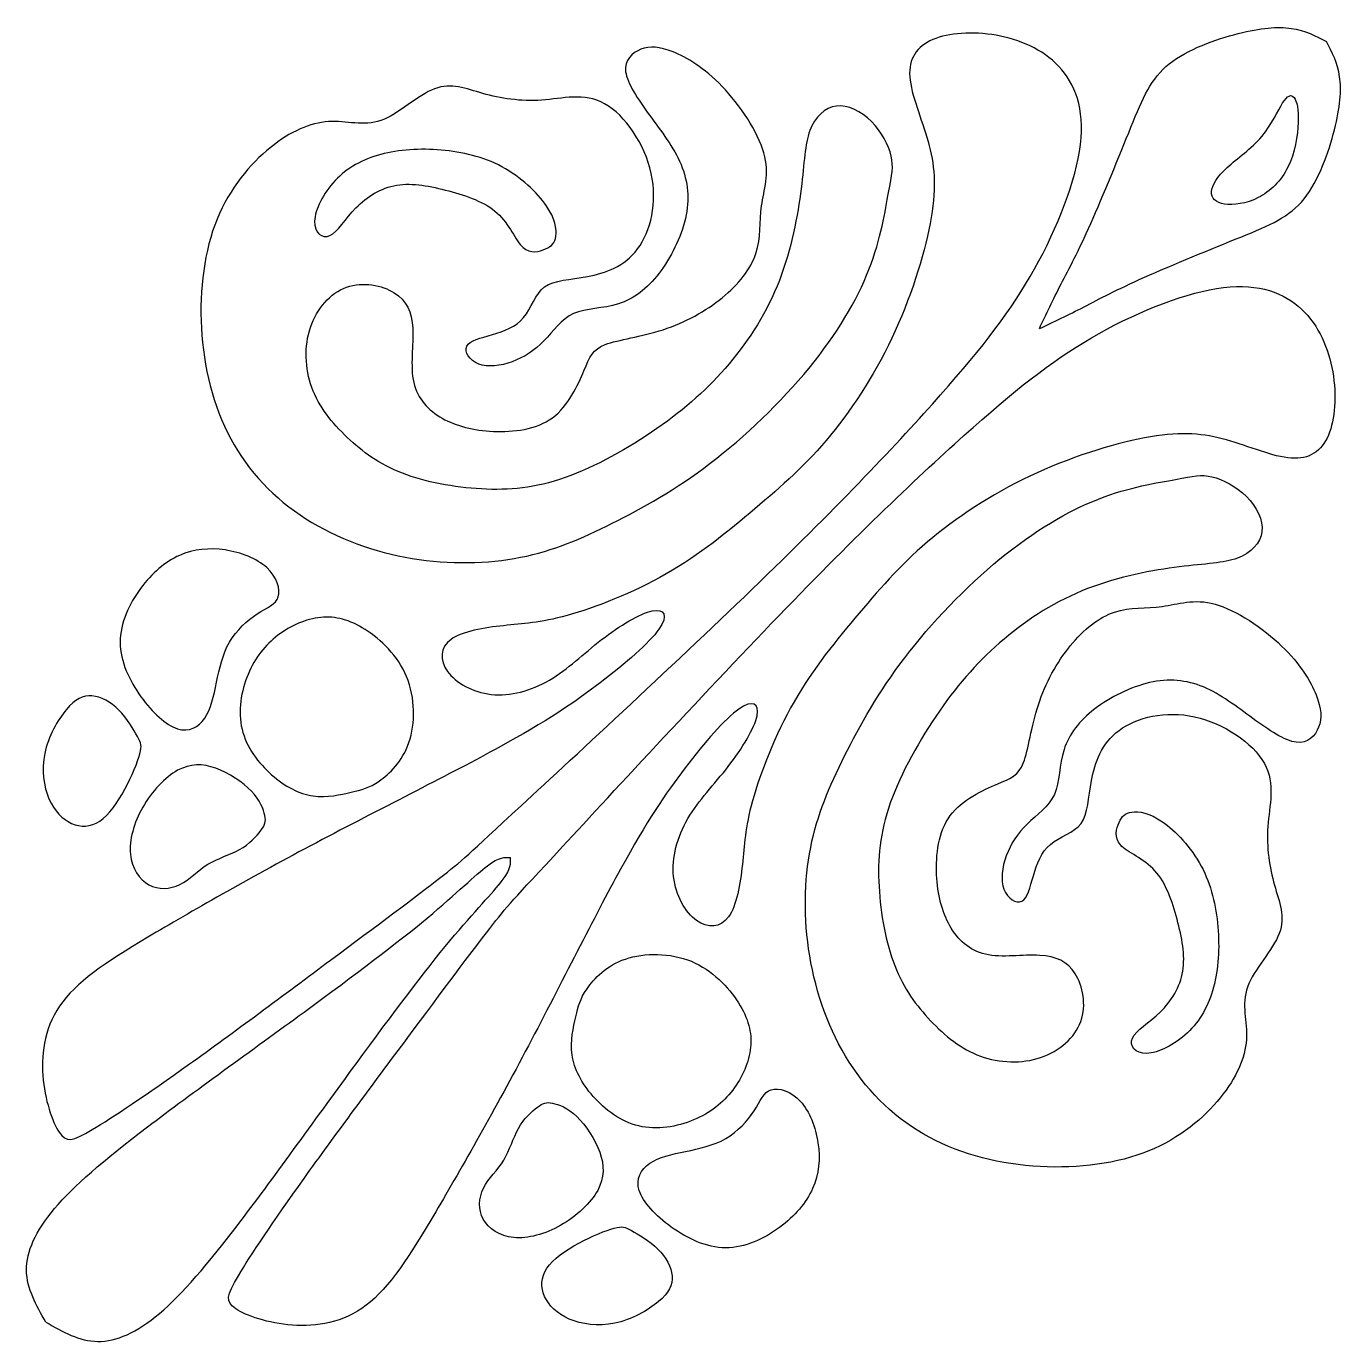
# Model space of a CAD drawing. Header units: millimetres. Extents: x 183 to 445, y 12 to 405.
# Drawn here: x 183.49 to 214.53, y 143.35 to 174.39 of the extents above; entities that cross this region are included whole.
import ezdxf

# ---------------------------------------------------------------- set-up
doc = ezdxf.new("R2010")
doc.units = ezdxf.units.MM
doc.layers.add('Default', color=7, linetype='Continuous')
doc.layers.add('DV1_Layer_1', color=7, linetype='Continuous')

# ---------------------------------------------------------------- blocks, each defined once
blk = doc.blocks.new('SE')
at = {"layer": 'DV1_Layer_1', "color": 7, "linetype": 'Continuous'}
for points, knots in [([(193.242, 154.287), (192.709, 153.874), (191.759, 153.166), (190.671, 152.355), (189.583, 151.545), (188.357, 150.631), (187.342, 149.904), (186.326, 149.177), (185.52, 148.636), (185.046, 148.354), (184.571, 148.071), (184.427, 148.047), (184.264, 148.293), (184.102, 148.54), (183.922, 149.057), (183.88, 149.628), (183.838, 150.199), (183.934, 150.824), (184.348, 151.371), (184.763, 151.918), (185.496, 152.386), (186.554, 153.011), (187.612, 153.636), (188.994, 154.418), (190.473, 155.199), (191.951, 155.98), (193.526, 156.762), (194.644, 157.375), (195.762, 157.988), (196.423, 158.432), (197.03, 158.895), (197.637, 159.358), (198.19, 159.839), (198.418, 160.163), (198.647, 160.488), (198.55, 160.656), (198.262, 160.596), (197.973, 160.536), (197.492, 160.247), (197.066, 159.917), (196.639, 159.586), (196.267, 159.214), (195.834, 158.961), (195.401, 158.709), (194.908, 158.577), (194.463, 158.625), (194.019, 158.673), (193.622, 158.901), (193.43, 159.166), (193.237, 159.43), (193.261, 160.031), (194.295, 160.199), (194.752, 160.247), (195.209, 160.296), (195.605, 160.308), (196.255, 160.488), (196.904, 160.668), (197.805, 161.017), (198.592, 161.468), (199.38, 161.918), (200.053, 162.471), (200.684, 163.006), (201.315, 163.541), (201.904, 164.058), (202.469, 164.743), (203.034, 165.428), (203.575, 166.282), (204.416, 168.133), (204.717, 169.13), (204.843, 169.882), (204.969, 170.633), (204.921, 171.138), (204.771, 171.673), (204.621, 172.207), (204.368, 172.772), (204.338, 173.199), (204.308, 173.626), (204.5, 173.914), (204.879, 174.077), (205.258, 174.239), (205.822, 174.275), (206.376, 174.179), (206.928, 174.083), (207.469, 173.854), (207.854, 173.445), (208.239, 173.037), (208.467, 172.448), (208.365, 171.6), (208.263, 170.753), (207.83, 169.647), (207.283, 168.668), (206.736, 167.688), (206.075, 166.834), (205.065, 165.693), (204.056, 164.551), (202.697, 163.12), (200.797, 161.28), (198.897, 159.44), (196.455, 157.19), (195.175, 156.006), (193.894, 154.821), (193.776, 154.701), (193.242, 154.287)], [0, 0, 0, 0, 0.027778, 0.027778, 0.027778, 0.055556, 0.055556, 0.055556, 0.083333, 0.083333, 0.083333, 0.111111, 0.111111, 0.111111, 0.138889, 0.138889, 0.138889, 0.166667, 0.166667, 0.166667, 0.194444, 0.194444, 0.194444, 0.222222, 0.222222, 0.222222, 0.25, 0.25, 0.25, 0.277778, 0.277778, 0.277778, 0.305556, 0.305556, 0.305556, 0.333333, 0.333333, 0.333333, 0.361111, 0.361111, 0.361111, 0.388889, 0.388889, 0.388889, 0.416667, 0.416667, 0.416667, 0.444444, 0.444444, 0.444444, 0.472222, 0.5, 0.5, 0.5, 0.527778, 0.527778, 0.527778, 0.555556, 0.555556, 0.555556, 0.583333, 0.583333, 0.583333, 0.611111, 0.611111, 0.611111, 0.638889, 0.638889, 0.666667, 0.666667, 0.666667, 0.694444, 0.694444, 0.694444, 0.722222, 0.722222, 0.722222, 0.75, 0.75, 0.75, 0.777778, 0.777778, 0.777778, 0.805556, 0.805556, 0.805556, 0.833333, 0.833333, 0.833333, 0.861111, 0.861111, 0.861111, 0.888889, 0.888889, 0.888889, 0.916667, 0.916667, 0.916667, 0.944444, 0.944444, 0.944444, 1, 1, 1, 1]), ([(207.396, 167.256), (207.558, 167.599), (207.72, 167.941), (208.098, 168.68), (208.315, 169.076), (208.609, 169.737), (208.903, 170.397), (209.275, 171.322), (209.558, 172.013), (209.84, 172.704), (210.032, 173.16), (210.462, 173.505), (210.891, 173.851), (211.558, 174.085), (212.089, 174.22), (212.621, 174.355), (213.017, 174.391), (213.341, 174.343), (213.666, 174.295), (213.918, 174.163), (214.17, 174.031)], [0, 0, 0, 0, 0.125, 0.125, 0.25, 0.25, 0.25, 0.375, 0.375, 0.375, 0.5, 0.5, 0.5, 0.625, 0.625, 0.625, 0.75, 0.75, 0.75, 1, 1, 1, 1]), ([(203.837, 170.473), (203.762, 170.049), (203.66, 169.382), (203.375, 168.653), (203.09, 167.923), (202.621, 167.13), (201.3, 165.521), (200.447, 164.704), (199.63, 164.079), (198.814, 163.455), (198.033, 163.022), (197.312, 162.662), (196.591, 162.302), (195.931, 162.013), (195.153, 161.86), (194.375, 161.707), (193.48, 161.689), (192.595, 161.836), (191.709, 161.983), (190.832, 162.296), (190.087, 162.77), (189.343, 163.245), (188.73, 163.881), (188.313, 164.659), (187.895, 165.437), (187.673, 166.356), (187.622, 167.271), (187.571, 168.187), (187.691, 169.1), (187.991, 169.839), (188.292, 170.577), (188.772, 171.142), (189.246, 171.527), (189.721, 171.911), (190.189, 172.115), (190.619, 172.142), (191.048, 172.169), (191.439, 172.019), (191.859, 172.169), (192.28, 172.319), (192.731, 172.768), (193.125, 172.918), (193.52, 173.069), (193.857, 172.919), (194.266, 172.805), (194.675, 172.691), (195.156, 172.612), (195.65, 172.648), (196.144, 172.684), (196.651, 172.835), (197.137, 172.565), (197.622, 172.296), (198.086, 171.605), (198.237, 170.92), (198.387, 170.235), (198.225, 169.557), (197.916, 169.139), (197.606, 168.722), (197.15, 168.566), (196.735, 168.487), (196.321, 168.409), (195.949, 168.409), (195.492, 168.073), (195.408, 167.737), (195.225, 167.518), (195.042, 167.298), (194.76, 167.196), (194.487, 167.115), (194.213, 167.034), (193.949, 166.974), (193.883, 166.842), (193.817, 166.71), (193.949, 166.506), (194.165, 166.422), (194.381, 166.338), (194.682, 166.374), (194.958, 166.476), (195.234, 166.578), (195.486, 166.746), (195.706, 166.971), (195.925, 167.196), (196.111, 167.479), (196.405, 167.611), (196.699, 167.743), (197.102, 167.725), (197.462, 167.839), (197.823, 167.953), (198.141, 168.199), (198.42, 168.563), (198.699, 168.926), (198.94, 169.406), (199.042, 169.857), (199.144, 170.307), (199.108, 170.728), (198.94, 171.13), (198.771, 171.532), (198.471, 171.917), (198.195, 172.295), (197.919, 172.674), (197.667, 173.046), (197.633, 173.319), (197.6, 173.592), (197.787, 173.767), (197.994, 173.848), (198.201, 173.929), (198.429, 173.917), (199.072, 173.658), (199.486, 173.412), (199.907, 172.974), (200.327, 172.535), (200.753, 171.905), (201.036, 170.902), (200.892, 170.53), (200.841, 170.154), (200.789, 169.779), (200.831, 169.4), (200.708, 169.031), (200.585, 168.662), (200.297, 168.301), (199.91, 167.986), (199.522, 167.671), (199.036, 167.401), (198.519, 167.232), (198.003, 167.064), (197.456, 166.998), (197.153, 166.881), (196.85, 166.764), (196.79, 166.596), (196.648, 166.262), (196.507, 165.929), (196.285, 165.431), (195.904, 165.151), (195.522, 164.872), (194.982, 164.812), (194.511, 164.833), (194.039, 164.854), (193.637, 164.956), (193.306, 165.142), (192.976, 165.329), (192.718, 165.599), (192.631, 165.986), (192.544, 166.374), (192.628, 166.878), (192.607, 167.265), (192.586, 167.653), (192.46, 167.923), (192.171, 168.103), (191.883, 168.283), (191.433, 168.373), (191.048, 168.235), (190.664, 168.097), (190.345, 167.731), (190.045, 166.842), (190.063, 166.319), (190.228, 165.866), (190.393, 165.413), (190.706, 165.028), (191.063, 164.689), (191.42, 164.35), (191.823, 164.055), (192.363, 163.845), (192.904, 163.635), (193.582, 163.509), (194.231, 163.473), (194.88, 163.437), (195.498, 163.491), (196.204, 163.74), (196.91, 163.989), (197.703, 164.434), (199.042, 165.365), (199.588, 165.851), (200.072, 166.425), (200.555, 166.998), (200.976, 167.659), (201.261, 168.394), (201.546, 169.13), (201.696, 169.941), (201.774, 170.559), (201.852, 171.178), (201.858, 171.605), (201.979, 171.929), (202.099, 172.253), (202.333, 172.475), (202.606, 172.508), (202.879, 172.542), (203.192, 172.385), (203.432, 172.145), (203.672, 171.905), (203.84, 171.58), (203.9, 171.328), (203.96, 171.076), (203.913, 170.896), (203.837, 170.473)], [0, 0, 0, 0, 0.014925, 0.014925, 0.014925, 0.029851, 0.029851, 0.044776, 0.044776, 0.044776, 0.059701, 0.059701, 0.059701, 0.074627, 0.074627, 0.074627, 0.089552, 0.089552, 0.089552, 0.104478, 0.104478, 0.104478, 0.119403, 0.119403, 0.119403, 0.134328, 0.134328, 0.134328, 0.149254, 0.149254, 0.149254, 0.164179, 0.164179, 0.164179, 0.179104, 0.179104, 0.179104, 0.19403, 0.19403, 0.19403, 0.208955, 0.208955, 0.208955, 0.223881, 0.223881, 0.223881, 0.238806, 0.238806, 0.238806, 0.253731, 0.253731, 0.253731, 0.268657, 0.268657, 0.268657, 0.283582, 0.283582, 0.283582, 0.298507, 0.298507, 0.298507, 0.313433, 0.313433, 0.328358, 0.328358, 0.328358, 0.343284, 0.343284, 0.343284, 0.358209, 0.358209, 0.358209, 0.373134, 0.373134, 0.373134, 0.38806, 0.38806, 0.38806, 0.402985, 0.402985, 0.402985, 0.41791, 0.41791, 0.41791, 0.432836, 0.432836, 0.432836, 0.447761, 0.447761, 0.447761, 0.462687, 0.462687, 0.462687, 0.477612, 0.477612, 0.477612, 0.492537, 0.492537, 0.492537, 0.507463, 0.507463, 0.507463, 0.522388, 0.522388, 0.522388, 0.537313, 0.537313, 0.552239, 0.552239, 0.552239, 0.567164, 0.567164, 0.58209, 0.58209, 0.58209, 0.597015, 0.597015, 0.597015, 0.61194, 0.61194, 0.61194, 0.626866, 0.626866, 0.626866, 0.641791, 0.641791, 0.641791, 0.656716, 0.656716, 0.656716, 0.671642, 0.671642, 0.671642, 0.686567, 0.686567, 0.686567, 0.701493, 0.701493, 0.701493, 0.716418, 0.716418, 0.716418, 0.731343, 0.731343, 0.731343, 0.746269, 0.746269, 0.746269, 0.761194, 0.761194, 0.761194, 0.776119, 0.776119, 0.791045, 0.791045, 0.791045, 0.80597, 0.80597, 0.80597, 0.820896, 0.820896, 0.820896, 0.835821, 0.835821, 0.835821, 0.850746, 0.850746, 0.850746, 0.865672, 0.865672, 0.880597, 0.880597, 0.880597, 0.895522, 0.895522, 0.895522, 0.910448, 0.910448, 0.910448, 0.925373, 0.925373, 0.925373, 0.940299, 0.940299, 0.940299, 0.955224, 0.955224, 0.955224, 0.970149, 0.970149, 0.970149, 1, 1, 1, 1]), ([(207.396, 167.256), (207.738, 167.418), (208.08, 167.581), (208.45, 167.77), (208.819, 167.959), (209.215, 168.175), (209.876, 168.469), (210.537, 168.764), (211.462, 169.136), (212.152, 169.419), (212.843, 169.701), (213.299, 169.893), (213.99, 170.752), (214.224, 171.418), (214.359, 171.95), (214.494, 172.481), (214.531, 172.878), (214.482, 173.202), (214.434, 173.526), (214.302, 173.779), (214.17, 174.031)], [0, 0, 0, 0, 0.125, 0.125, 0.125, 0.25, 0.25, 0.25, 0.375, 0.375, 0.375, 0.5, 0.5, 0.625, 0.625, 0.625, 0.75, 0.75, 0.75, 1, 1, 1, 1]), ([(213.137, 172.583), (213.023, 172.403), (212.885, 172.073), (212.645, 171.791), (212.404, 171.508), (212.062, 171.274), (211.828, 171.058), (211.594, 170.842), (211.468, 170.644), (211.45, 170.337), (211.558, 170.229), (211.972, 170.163), (212.278, 170.205), (212.561, 170.349), (212.843, 170.494), (213.101, 170.74), (213.263, 171.07), (213.426, 171.4), (213.492, 171.815), (213.504, 172.121), (213.516, 172.427), (213.474, 172.626), (213.407, 172.71), (213.341, 172.794), (213.251, 172.764), (213.137, 172.583)], [0, 0, 0, 0, 0.1, 0.1, 0.1, 0.2, 0.2, 0.2, 0.3, 0.3, 0.4, 0.4, 0.5, 0.5, 0.5, 0.6, 0.6, 0.6, 0.7, 0.7, 0.7, 0.8, 0.8, 0.8, 1, 1, 1, 1]), ([(195.744, 169.142), (195.6, 169.075), (195.389, 169.012), (195.212, 169.172), (195.034, 169.333), (194.891, 169.718), (194.603, 169.983), (194.315, 170.247), (193.883, 170.391), (193.03, 170.62), (192.61, 170.704), (192.233, 170.642), (191.857, 170.58), (191.524, 170.371), (191.269, 170.11), (191.014, 169.849), (190.836, 169.535), (190.654, 169.453), (190.472, 169.37), (190.285, 169.521), (190.291, 169.791), (190.297, 170.061), (190.496, 170.452), (190.776, 170.749), (191.057, 171.047), (191.42, 171.252), (191.852, 171.368), (192.284, 171.485), (192.783, 171.512), (193.777, 171.427), (194.271, 171.315), (194.714, 171.075), (195.156, 170.836), (195.546, 170.469), (195.76, 170.16), (195.973, 169.851), (196.009, 169.599), (195.988, 169.438), (195.967, 169.277), (195.889, 169.208), (195.744, 169.142)], [0, 0, 0, 0, 0.066667, 0.066667, 0.066667, 0.133333, 0.133333, 0.133333, 0.2, 0.2, 0.266667, 0.266667, 0.266667, 0.333333, 0.333333, 0.333333, 0.4, 0.4, 0.4, 0.466667, 0.466667, 0.466667, 0.533333, 0.533333, 0.533333, 0.6, 0.6, 0.6, 0.666667, 0.666667, 0.733333, 0.733333, 0.733333, 0.8, 0.8, 0.8, 0.866667, 0.866667, 0.866667, 1, 1, 1, 1]), ([(194.427, 153.103), (194.013, 152.569), (193.305, 151.62), (192.495, 150.532), (191.684, 149.444), (190.771, 148.218), (190.043, 147.202), (189.316, 146.187), (188.775, 145.381), (188.493, 144.906), (188.21, 144.432), (188.186, 144.287), (188.433, 144.125), (188.679, 143.963), (189.196, 143.782), (190.338, 143.698), (190.963, 143.794), (191.51, 144.209), (192.057, 144.624), (192.526, 145.357), (193.151, 146.415), (193.776, 147.473), (194.557, 148.855), (195.338, 150.333), (196.12, 151.812), (196.901, 153.387), (197.514, 154.504), (198.127, 155.622), (198.572, 156.283), (199.034, 156.891), (199.497, 157.498), (199.978, 158.05), (200.303, 158.279), (200.627, 158.507), (200.796, 158.411), (200.735, 158.123), (200.675, 157.834), (200.387, 157.353), (200.056, 156.927), (199.726, 156.5), (199.353, 156.127), (199.101, 155.694), (198.848, 155.262), (198.716, 154.769), (198.764, 154.324), (198.812, 153.879), (199.041, 153.483), (199.305, 153.29), (199.569, 153.098), (199.87, 153.11), (200.062, 153.375), (200.254, 153.639), (200.339, 154.156), (200.387, 154.613), (200.435, 155.069), (200.447, 155.466), (200.808, 156.764), (201.156, 157.666), (201.607, 158.453), (202.058, 159.24), (202.61, 159.914), (203.145, 160.545), (203.68, 161.176), (204.197, 161.765), (204.882, 162.33), (205.567, 162.895), (206.421, 163.435), (207.346, 163.856), (208.272, 164.277), (209.27, 164.577), (210.021, 164.704), (210.772, 164.83), (211.277, 164.782), (211.812, 164.632), (212.347, 164.481), (212.912, 164.229), (213.338, 164.199), (213.765, 164.169), (214.054, 164.361), (214.216, 164.74), (214.378, 165.118), (214.414, 165.683), (214.222, 166.789), (213.994, 167.33), (213.585, 167.715), (213.176, 168.099), (212.587, 168.328), (211.74, 168.225), (210.892, 168.123), (209.786, 167.691), (208.807, 167.144), (207.827, 166.597), (206.974, 165.936), (204.69, 163.916), (203.26, 162.558), (201.42, 160.658), (199.579, 158.758), (197.33, 156.316), (196.145, 155.035), (194.96, 153.755), (194.84, 153.637), (194.427, 153.103)], [0, 0, 0, 0, 0.027778, 0.027778, 0.027778, 0.055556, 0.055556, 0.055556, 0.083333, 0.083333, 0.083333, 0.111111, 0.111111, 0.111111, 0.138889, 0.138889, 0.166667, 0.166667, 0.166667, 0.194444, 0.194444, 0.194444, 0.222222, 0.222222, 0.222222, 0.25, 0.25, 0.25, 0.277778, 0.277778, 0.277778, 0.305556, 0.305556, 0.305556, 0.333333, 0.333333, 0.333333, 0.361111, 0.361111, 0.361111, 0.388889, 0.388889, 0.388889, 0.416667, 0.416667, 0.416667, 0.444444, 0.444444, 0.444444, 0.472222, 0.472222, 0.472222, 0.5, 0.5, 0.5, 0.527778, 0.527778, 0.555556, 0.555556, 0.555556, 0.583333, 0.583333, 0.583333, 0.611111, 0.611111, 0.611111, 0.638889, 0.638889, 0.638889, 0.666667, 0.666667, 0.666667, 0.694444, 0.694444, 0.694444, 0.722222, 0.722222, 0.722222, 0.75, 0.75, 0.75, 0.777778, 0.777778, 0.805556, 0.805556, 0.805556, 0.833333, 0.833333, 0.833333, 0.861111, 0.861111, 0.861111, 0.888889, 0.888889, 0.916667, 0.916667, 0.916667, 0.944444, 0.944444, 0.944444, 1, 1, 1, 1]), ([(210.612, 163.698), (210.188, 163.623), (209.522, 163.521), (208.792, 163.236), (208.062, 162.95), (207.27, 162.482), (206.465, 161.821), (205.66, 161.161), (204.843, 160.308), (204.219, 159.491), (203.594, 158.674), (203.162, 157.893), (202.801, 157.173), (202.441, 156.452), (202.153, 155.791), (201.846, 154.236), (201.828, 153.341), (201.976, 152.455), (202.123, 151.569), (202.435, 150.693), (203.384, 149.203), (204.021, 148.591), (204.798, 148.173), (205.576, 147.756), (206.495, 147.534), (207.411, 147.483), (208.327, 147.432), (209.239, 147.552), (209.978, 147.852), (210.717, 148.152), (211.281, 148.633), (211.666, 149.107), (212.05, 149.581), (212.254, 150.05), (212.281, 150.479), (212.308, 150.909), (212.158, 151.299), (212.308, 151.72), (212.458, 152.141), (212.908, 152.592), (213.058, 152.986), (213.208, 153.38), (213.058, 153.718), (212.944, 154.127), (212.83, 154.536), (212.751, 155.016), (212.823, 156.004), (212.974, 156.512), (212.705, 156.997), (212.435, 157.483), (211.744, 157.946), (210.375, 158.248), (209.696, 158.086), (209.279, 157.776), (208.861, 157.467), (208.705, 157.011), (208.627, 156.596), (208.549, 156.182), (208.549, 155.809), (208.381, 155.581), (208.213, 155.353), (207.876, 155.269), (207.657, 155.086), (207.438, 154.903), (207.336, 154.62), (207.255, 154.347), (207.173, 154.074), (207.114, 153.81), (206.981, 153.744), (206.849, 153.678), (206.645, 153.81), (206.561, 154.026), (206.477, 154.242), (206.513, 154.542), (206.615, 154.819), (206.717, 155.095), (206.885, 155.347), (207.111, 155.566), (207.336, 155.785), (207.618, 155.972), (207.75, 156.266), (207.882, 156.56), (207.864, 156.963), (207.978, 157.323), (208.092, 157.683), (208.339, 158.002), (209.065, 158.56), (209.546, 158.8), (209.996, 158.902), (210.447, 159.004), (210.867, 158.968), (211.269, 158.8), (211.672, 158.632), (212.056, 158.332), (212.434, 158.056), (212.813, 157.779), (213.185, 157.527), (213.459, 157.494), (213.732, 157.461), (213.906, 157.647), (213.987, 157.854), (214.068, 158.062), (214.056, 158.29), (213.927, 158.611), (213.798, 158.932), (213.552, 159.347), (213.113, 159.767), (212.675, 160.188), (212.044, 160.614), (211.543, 160.755), (211.041, 160.896), (210.669, 160.752), (210.294, 160.701), (209.918, 160.65), (209.54, 160.692), (209.17, 160.569), (208.801, 160.446), (208.441, 160.158), (208.126, 159.77), (207.81, 159.383), (207.54, 158.896), (207.372, 158.38), (207.204, 157.863), (207.138, 157.317), (207.02, 157.014), (206.903, 156.71), (206.735, 156.65), (206.402, 156.509), (206.068, 156.368), (205.57, 156.146), (205.291, 155.764), (205.011, 155.383), (204.951, 154.843), (204.993, 153.9), (205.096, 153.497), (205.282, 153.167), (205.468, 152.837), (205.738, 152.578), (206.125, 152.491), (206.513, 152.404), (207.017, 152.488), (207.405, 152.467), (207.792, 152.446), (208.062, 152.32), (208.243, 152.032), (208.423, 151.744), (208.513, 151.293), (208.237, 150.525), (207.87, 150.206), (207.426, 150.056), (206.981, 149.906), (206.459, 149.924), (206.005, 150.089), (205.552, 150.254), (205.168, 150.567), (204.489, 151.281), (204.195, 151.683), (203.985, 152.224), (203.774, 152.764), (203.648, 153.443), (203.612, 154.092), (203.576, 154.741), (203.63, 155.359), (203.879, 156.065), (204.129, 156.771), (204.573, 157.563), (205.038, 158.233), (205.504, 158.902), (205.99, 159.449), (206.564, 159.932), (207.138, 160.416), (207.798, 160.836), (208.534, 161.121), (209.269, 161.407), (210.08, 161.557), (210.699, 161.635), (211.317, 161.713), (211.744, 161.719), (212.392, 161.959), (212.615, 162.194), (212.648, 162.467), (212.681, 162.74), (212.525, 163.052), (212.284, 163.293), (212.044, 163.533), (211.72, 163.701), (211.468, 163.761), (211.215, 163.821), (211.035, 163.773), (210.612, 163.698)], [0, 0, 0, 0, 0.014925, 0.014925, 0.014925, 0.029851, 0.029851, 0.029851, 0.044776, 0.044776, 0.044776, 0.059701, 0.059701, 0.059701, 0.074627, 0.074627, 0.089552, 0.089552, 0.089552, 0.104478, 0.104478, 0.119403, 0.119403, 0.119403, 0.134328, 0.134328, 0.134328, 0.149254, 0.149254, 0.149254, 0.164179, 0.164179, 0.164179, 0.179104, 0.179104, 0.179104, 0.19403, 0.19403, 0.19403, 0.208955, 0.208955, 0.208955, 0.223881, 0.223881, 0.223881, 0.238806, 0.238806, 0.253731, 0.253731, 0.253731, 0.268657, 0.268657, 0.283582, 0.283582, 0.283582, 0.298507, 0.298507, 0.298507, 0.313433, 0.313433, 0.313433, 0.328358, 0.328358, 0.328358, 0.343284, 0.343284, 0.343284, 0.358209, 0.358209, 0.358209, 0.373134, 0.373134, 0.373134, 0.38806, 0.38806, 0.38806, 0.402985, 0.402985, 0.402985, 0.41791, 0.41791, 0.41791, 0.432836, 0.432836, 0.432836, 0.447761, 0.447761, 0.462687, 0.462687, 0.462687, 0.477612, 0.477612, 0.477612, 0.492537, 0.492537, 0.492537, 0.507463, 0.507463, 0.507463, 0.522388, 0.522388, 0.522388, 0.537313, 0.537313, 0.537313, 0.552239, 0.552239, 0.552239, 0.567164, 0.567164, 0.567164, 0.58209, 0.58209, 0.58209, 0.597015, 0.597015, 0.597015, 0.61194, 0.61194, 0.61194, 0.626866, 0.626866, 0.626866, 0.641791, 0.641791, 0.641791, 0.656716, 0.656716, 0.656716, 0.671642, 0.671642, 0.671642, 0.686567, 0.686567, 0.701493, 0.701493, 0.701493, 0.716418, 0.716418, 0.716418, 0.731343, 0.731343, 0.731343, 0.746269, 0.746269, 0.746269, 0.761194, 0.761194, 0.776119, 0.776119, 0.776119, 0.791045, 0.791045, 0.791045, 0.80597, 0.80597, 0.820896, 0.820896, 0.820896, 0.835821, 0.835821, 0.835821, 0.850746, 0.850746, 0.850746, 0.865672, 0.865672, 0.865672, 0.880597, 0.880597, 0.880597, 0.895522, 0.895522, 0.895522, 0.910448, 0.910448, 0.910448, 0.925373, 0.925373, 0.940299, 0.940299, 0.940299, 0.955224, 0.955224, 0.955224, 0.970149, 0.970149, 0.970149, 1, 1, 1, 1]), ([(188.939, 160.525), (188.706, 160.374), (188.448, 160.14), (188.282, 159.854), (188.117, 159.569), (188.045, 159.233), (187.978, 158.91), (187.91, 158.587), (187.847, 158.278), (187.701, 158.063), (187.556, 157.848), (187.328, 157.728), (187.054, 157.815), (186.781, 157.903), (186.463, 158.197), (186.194, 158.571), (185.925, 158.944), (185.706, 159.398), (185.704, 159.853), (185.703, 160.308), (185.919, 160.764), (186.185, 161.126), (186.451, 161.488), (186.766, 161.755), (187.445, 162.055), (187.808, 162.088), (188.179, 162.033), (188.55, 161.977), (188.928, 161.833), (189.164, 161.616), (189.4, 161.398), (189.493, 161.107), (189.435, 160.926), (189.379, 160.746), (189.171, 160.677), (188.939, 160.525)], [0, 0, 0, 0, 0.076923, 0.076923, 0.076923, 0.153846, 0.153846, 0.153846, 0.230769, 0.230769, 0.230769, 0.307692, 0.307692, 0.307692, 0.384615, 0.384615, 0.384615, 0.461538, 0.461538, 0.461538, 0.538462, 0.538462, 0.538462, 0.615385, 0.615385, 0.692308, 0.692308, 0.692308, 0.769231, 0.769231, 0.769231, 0.846154, 0.846154, 0.846154, 1, 1, 1, 1]), ([(191.158, 156.318), (190.91, 156.26), (190.586, 156.182), (190.255, 156.23), (189.925, 156.278), (189.589, 156.452), (188.967, 157.002), (188.682, 157.377), (188.58, 157.803), (188.478, 158.23), (188.559, 158.707), (188.721, 159.098), (188.883, 159.488), (189.126, 159.791), (189.428, 160.021), (189.73, 160.251), (190.09, 160.407), (190.437, 160.441), (190.784, 160.476), (191.117, 160.389), (191.486, 160.155), (191.856, 159.92), (192.261, 159.539), (192.465, 159.044), (192.67, 158.548), (192.673, 157.939), (192.519, 157.488), (192.366, 157.038), (192.057, 156.746), (191.817, 156.581), (191.577, 156.416), (191.406, 156.377), (191.158, 156.318)], [0, 0, 0, 0, 0.083333, 0.083333, 0.083333, 0.166667, 0.166667, 0.25, 0.25, 0.25, 0.333333, 0.333333, 0.333333, 0.416667, 0.416667, 0.416667, 0.5, 0.5, 0.5, 0.583333, 0.583333, 0.583333, 0.666667, 0.666667, 0.666667, 0.75, 0.75, 0.75, 0.833333, 0.833333, 0.833333, 1, 1, 1, 1]), ([(186.169, 157.224), (186.114, 157.032), (185.856, 156.365), (185.442, 155.782), (185.223, 155.635), (185.003, 155.488), (184.772, 155.485), (184.559, 155.581), (184.346, 155.677), (184.151, 155.873), (184.024, 156.164), (183.898, 156.455), (183.841, 156.843), (183.924, 157.234), (184.006, 157.626), (184.229, 158.023), (184.434, 158.267), (184.64, 158.512), (184.829, 158.605), (185.039, 158.59), (185.25, 158.575), (185.481, 158.452), (185.675, 158.255), (185.868, 158.059), (186.024, 157.788), (186.113, 157.628), (186.201, 157.467), (186.223, 157.416), (186.169, 157.224)], [0, 0, 0, 0, 0.090909, 0.181818, 0.181818, 0.181818, 0.272727, 0.272727, 0.272727, 0.363636, 0.363636, 0.363636, 0.454545, 0.454545, 0.454545, 0.545455, 0.545455, 0.545455, 0.636364, 0.636364, 0.636364, 0.727273, 0.727273, 0.727273, 0.818182, 0.818182, 0.818182, 1, 1, 1, 1]), ([(189.024, 155.41), (188.925, 155.278), (188.751, 155.092), (188.523, 154.963), (188.295, 154.834), (188.012, 154.762), (187.775, 154.617), (187.538, 154.473), (187.346, 154.257), (187.113, 154.141), (186.88, 154.026), (186.607, 154.011), (186.382, 154.134), (186.156, 154.257), (185.979, 154.518), (185.946, 154.852), (185.913, 155.185), (186.024, 155.59), (186.236, 155.961), (186.448, 156.332), (186.76, 156.668), (187.06, 156.834), (187.361, 156.999), (187.649, 156.993), (187.958, 156.882), (188.268, 156.771), (188.598, 156.554), (188.803, 156.339), (189.009, 156.125), (189.09, 155.912), (189.119, 155.766), (189.147, 155.62), (189.123, 155.542), (189.024, 155.41)], [0, 0, 0, 0, 0.083333, 0.083333, 0.083333, 0.166667, 0.166667, 0.166667, 0.25, 0.25, 0.25, 0.333333, 0.333333, 0.333333, 0.416667, 0.416667, 0.416667, 0.5, 0.5, 0.5, 0.583333, 0.583333, 0.583333, 0.666667, 0.666667, 0.666667, 0.75, 0.75, 0.75, 0.833333, 0.833333, 0.833333, 1, 1, 1, 1]), ([(209.281, 155.605), (209.215, 155.46), (209.151, 155.25), (209.312, 155.072), (209.472, 154.895), (209.857, 154.752), (210.122, 154.464), (210.387, 154.176), (210.531, 153.744), (210.645, 153.317), (210.759, 152.891), (210.843, 152.47), (210.781, 152.094), (210.719, 151.718), (210.511, 151.385), (210.25, 151.13), (209.988, 150.874), (209.674, 150.697), (209.592, 150.514), (209.51, 150.332), (209.66, 150.146), (209.93, 150.152), (210.2, 150.158), (210.591, 150.356), (210.889, 150.637), (211.186, 150.918), (211.392, 151.281), (211.624, 152.144), (211.651, 152.644), (211.609, 153.141), (211.566, 153.638), (211.454, 154.132), (210.975, 155.017), (210.609, 155.407), (210.299, 155.62), (209.99, 155.833), (209.738, 155.87), (209.577, 155.849), (209.417, 155.828), (209.347, 155.749), (209.281, 155.605)], [0, 0, 0, 0, 0.066667, 0.066667, 0.066667, 0.133333, 0.133333, 0.133333, 0.2, 0.2, 0.2, 0.266667, 0.266667, 0.266667, 0.333333, 0.333333, 0.333333, 0.4, 0.4, 0.4, 0.466667, 0.466667, 0.466667, 0.533333, 0.533333, 0.533333, 0.6, 0.6, 0.666667, 0.666667, 0.666667, 0.733333, 0.733333, 0.8, 0.8, 0.8, 0.866667, 0.866667, 0.866667, 1, 1, 1, 1]), ([(183.951, 143.811), (183.725, 144.205), (183.499, 144.6), (183.494, 145.037), (183.489, 145.475), (183.706, 145.956), (184.156, 146.49), (184.607, 147.025), (185.292, 147.614), (186.35, 148.42), (187.408, 149.225), (188.838, 150.247), (190.046, 151.13), (191.254, 152.014), (192.24, 152.759), (192.949, 153.348), (193.658, 153.937), (194.091, 154.37), (194.372, 154.581), (194.653, 154.793), (194.783, 154.783), (194.913, 154.774)], [0, 0, 0, 0, 0.125, 0.125, 0.125, 0.25, 0.25, 0.25, 0.375, 0.375, 0.375, 0.5, 0.5, 0.5, 0.625, 0.625, 0.625, 0.75, 0.75, 0.75, 1, 1, 1, 1]), ([(183.951, 143.811), (184.345, 143.585), (184.739, 143.359), (185.176, 143.355), (185.614, 143.35), (186.095, 143.566), (186.63, 144.017), (187.165, 144.468), (187.754, 145.153), (189.364, 147.268), (190.386, 148.699), (191.27, 149.907), (192.153, 151.115), (192.898, 152.1), (193.487, 152.81), (194.076, 153.519), (194.509, 153.952), (194.721, 154.233), (194.932, 154.514), (194.922, 154.644), (194.913, 154.774)], [0, 0, 0, 0, 0.125, 0.125, 0.125, 0.25, 0.25, 0.25, 0.375, 0.375, 0.5, 0.5, 0.5, 0.625, 0.625, 0.625, 0.75, 0.75, 0.75, 1, 1, 1, 1]), ([(196.458, 151.018), (196.399, 150.771), (196.321, 150.446), (196.369, 150.116), (196.417, 149.786), (196.591, 149.449), (196.866, 149.139), (197.141, 148.828), (197.516, 148.543), (197.943, 148.44), (198.369, 148.338), (198.847, 148.419), (199.237, 148.582), (199.627, 148.744), (199.931, 148.987), (200.16, 149.289), (200.39, 149.59), (200.546, 149.951), (200.581, 150.298), (200.615, 150.645), (200.528, 150.978), (200.294, 151.347), (200.06, 151.717), (199.678, 152.122), (199.183, 152.326), (198.687, 152.53), (198.078, 152.533), (197.627, 152.38), (197.177, 152.227), (196.886, 151.918), (196.721, 151.678), (196.555, 151.437), (196.516, 151.266), (196.458, 151.018)], [0, 0, 0, 0, 0.083333, 0.083333, 0.083333, 0.166667, 0.166667, 0.166667, 0.25, 0.25, 0.25, 0.333333, 0.333333, 0.333333, 0.416667, 0.416667, 0.416667, 0.5, 0.5, 0.5, 0.583333, 0.583333, 0.583333, 0.666667, 0.666667, 0.666667, 0.75, 0.75, 0.75, 0.833333, 0.833333, 0.833333, 1, 1, 1, 1]), ([(200.665, 148.799), (200.513, 148.567), (200.279, 148.308), (199.994, 148.143), (199.708, 147.978), (199.372, 147.906), (199.049, 147.838), (198.726, 147.771), (198.417, 147.708), (198.202, 147.562), (197.988, 147.416), (197.868, 147.188), (197.955, 146.915), (198.042, 146.642), (198.336, 146.323), (199.084, 145.786), (199.991, 145.348), (200.904, 145.78), (201.627, 146.311), (201.895, 146.627), (202.045, 146.966), (202.195, 147.305), (202.228, 147.669), (202.172, 148.039), (202.117, 148.41), (201.973, 148.789), (201.755, 149.025), (201.537, 149.26), (201.246, 149.353), (201.066, 149.296), (200.886, 149.239), (200.816, 149.032), (200.665, 148.799)], [0, 0, 0, 0, 0.076923, 0.076923, 0.076923, 0.153846, 0.153846, 0.153846, 0.230769, 0.230769, 0.230769, 0.307692, 0.307692, 0.307692, 0.384615, 0.384615, 0.461538, 0.538462, 0.538462, 0.615385, 0.615385, 0.615385, 0.692308, 0.692308, 0.692308, 0.769231, 0.769231, 0.769231, 0.846154, 0.846154, 0.846154, 1, 1, 1, 1]), ([(195.55, 148.885), (195.417, 148.786), (195.231, 148.612), (194.973, 148.155), (194.901, 147.873), (194.757, 147.636), (194.613, 147.399), (194.396, 147.206), (194.281, 146.974), (194.165, 146.741), (194.15, 146.468), (194.273, 146.242), (194.396, 146.017), (194.658, 145.84), (194.991, 145.807), (195.324, 145.774), (195.73, 145.885), (196.1, 146.097), (196.471, 146.308), (196.808, 146.621), (196.973, 146.921), (197.138, 147.221), (197.132, 147.51), (197.021, 147.819), (196.91, 148.128), (196.693, 148.458), (196.479, 148.664), (196.264, 148.87), (196.051, 148.951), (195.905, 148.979), (195.76, 149.008), (195.682, 148.984), (195.55, 148.885)], [0, 0, 0, 0, 0.083333, 0.083333, 0.166667, 0.166667, 0.166667, 0.25, 0.25, 0.25, 0.333333, 0.333333, 0.333333, 0.416667, 0.416667, 0.416667, 0.5, 0.5, 0.5, 0.583333, 0.583333, 0.583333, 0.666667, 0.666667, 0.666667, 0.75, 0.75, 0.75, 0.833333, 0.833333, 0.833333, 1, 1, 1, 1]), ([(197.363, 146.029), (197.171, 145.975), (196.838, 145.846), (196.213, 145.51), (195.922, 145.302), (195.775, 145.083), (195.628, 144.864), (195.624, 144.633), (195.721, 144.42), (195.817, 144.206), (196.012, 144.011), (196.303, 143.885), (196.594, 143.759), (196.982, 143.702), (197.374, 143.785), (197.766, 143.867), (198.162, 144.089), (198.407, 144.295), (198.651, 144.501), (198.744, 144.69), (198.729, 144.9), (198.714, 145.11), (198.591, 145.341), (198.395, 145.535), (198.198, 145.729), (197.928, 145.885), (197.767, 145.974), (197.606, 146.062), (197.555, 146.083), (197.363, 146.029)], [0, 0, 0, 0, 0.090909, 0.090909, 0.181818, 0.181818, 0.181818, 0.272727, 0.272727, 0.272727, 0.363636, 0.363636, 0.363636, 0.454545, 0.454545, 0.454545, 0.545455, 0.545455, 0.545455, 0.636364, 0.636364, 0.636364, 0.727273, 0.727273, 0.727273, 0.818182, 0.818182, 0.818182, 1, 1, 1, 1])]:
    blk.add_open_spline(points, degree=3, knots=knots, dxfattribs=at)

msp = doc.modelspace()

# ---------------------------------------------------------------- block references
at = {"layer": 'Default'}
msp.add_blockref('SE', (0, 0), dxfattribs=at)

doc.saveas('drawing.dxf')
